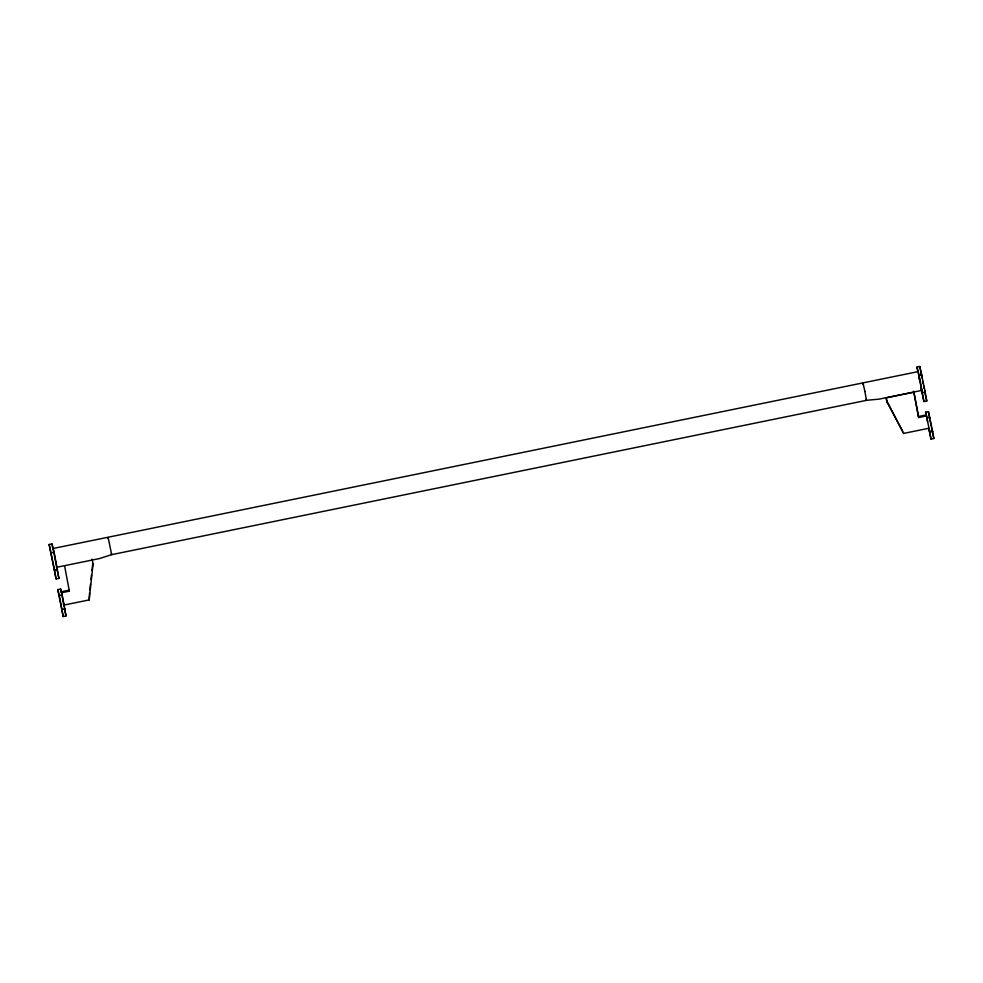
<?xml version="1.0" encoding="UTF-8"?>
<svg xmlns="http://www.w3.org/2000/svg" width="983" height="983" viewBox="0 0 983 983"><rect width="100%" height="100%" fill="white"/><g stroke="black" fill="none" stroke-linecap="round" stroke-linejoin="round"><path stroke-width="1.47" d="M89.539 592.97L89.158 599.925L63.883 605.086L63.625 604.09M89.871 589.984L90.522 584.025M91.014 579.552L91.493 575.092M91.984 570.619L92.635 564.66M89.158 599.925L93.053 564.168L92.046 559.155M49.15 544.484L51.988 543.906L54.151 552.237L58.931 578.36L56.092 578.95L49.15 544.484L54.569 570.079L57.407 569.501L56.916 567.609M917.79 371.39L916.967 367.077L919.818 366.499L925.224 392.094L922.386 392.672L921.894 390.779L923.909 401.543L926.76 400.966L924.733 390.202L925.224 392.094M51.3 552.827L54.151 552.237M916.967 367.077L919.13 375.42L921.968 374.842M864.893 391.431L866.478 400.351L111.669 554.658L99.394 558.565L56.756 567.277L56.572 566.663M56.756 567.277L53.033 548.502L917.999 371.635L921.722 390.423L879.072 399.135L866.465 400.314M63.182 616.501L57.764 589.603L60.602 589.026L62.113 594.862L64.767 608.895L61.929 609.472L61.757 608.821L63.182 616.501L66.033 615.923L64.595 608.244L64.767 608.895M926.109 415.01L925.581 412.196L928.419 411.619L932.584 431.488L929.746 432.065L929.574 431.414L932.412 430.837L932.584 431.488M913.662 391.197L918.441 416.522L926.269 414.924M69.363 591.152L69.105 590.156L61.29 591.754L61.548 592.749L69.363 591.152L64.583 565.815M918.441 416.522L918.712 417.529L926.527 415.932L929.746 432.065M57.764 589.603L59.275 595.44L62.113 594.862M929.93 417.456L927.092 418.033L925.581 412.196M886.199 398.201L886.961 401.875L903.586 433.429L928.861 428.269M928.665 428.256L931.012 439.094L933.85 438.516L932.412 430.837M921.722 390.423L921.096 387.794M886.703 400.867L902.627 431.119M863.283 384.193L862.939 383.149L863.099 384.488M866.134 399.319L866.478 400.351M111.337 553.65L111.669 554.658L108.142 537.492L108.29 538.795M926.76 400.966L924.634 391.271M931.245 426.303L928.419 411.619M933.85 438.516L931.503 427.679M923.909 401.543L920.985 387.634M903.328 432.434L903.586 433.429M92.795 563.173L93.053 564.168M58.931 578.36L56.547 567.265M54.569 570.079L54.077 568.186L56.092 578.95M66.033 615.923L64.473 609.177M863.271 384.156L864.905 391.467M918.872 376.882L919.375 379.401M63.428 603.709L63.944 606.437M923.565 385.655L924.094 388.457M919.818 366.499L921.98 378M922.533 380.876L923.074 383.751M919.13 375.42L922.386 392.672M927.043 419.041L927.559 421.781M918.712 417.529L913.92 392.192L886.199 397.857L886.961 401.875M61.548 592.749L63.883 605.086M51.988 543.906L53.082 549.657M60.602 589.026L61.13 591.827M59.275 595.44L61.929 609.472M929.574 431.414L931.012 439.094"/></g></svg>
